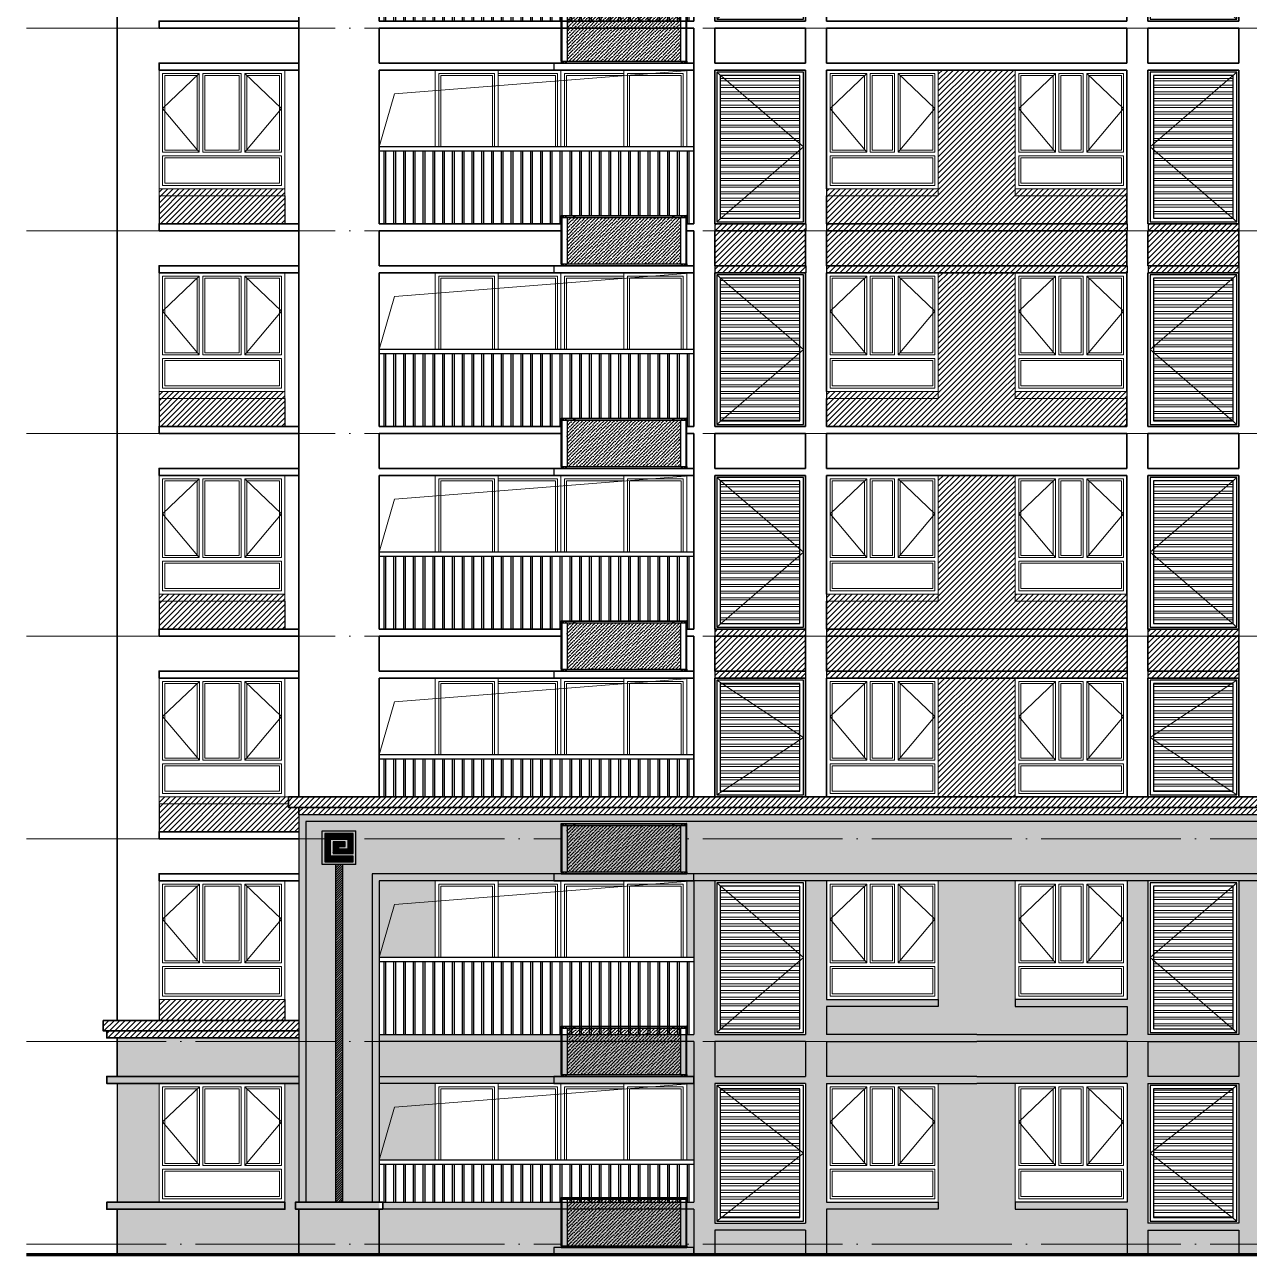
# Model space of a CAD drawing. Extents: x 27938 to 983267, y -209821 to 1628073.
# Drawn here: x 680992 to 698518, y 120374 to 137999 of the extents above; entities that cross this region are included whole.
import ezdxf
from ezdxf.xclip import XClip

# ---------------------------------------------------------------- set-up
doc = ezdxf.new("R2010")
doc.units = 0
doc.header["$LTSCALE"] = 1000
doc.header["$MEASUREMENT"] = 0
doc.header["$XCLIPFRAME"] = 0
doc.linetypes.add('DOTE', pattern=[2.42, 2, -0.2, 0.02, -0.2])
for name, color, linetype in [('3-剖面填充（细）', 250, 'Continuous'), ('5-平立面看线1', 45, 'Continuous'), ('Stair-栏杆', 142, 'Continuous'), ('修改标示', 212, 'Continuous'), ('看线', 251, 'Continuous'), ('立面', 73, 'Continuous')]:
    doc.layers.add(name, color=color, linetype=linetype)
for name, color, linetype, lineweight in [('DOTE', 19, 'DOTE', 9), ('WALL', 9, 'Continuous', 40), ('WINDOW', 144, 'Continuous', 15), ('立面-中轮廓线', 213, 'Continuous', 35), ('立面-普通轮廓', 7, 'Continuous', 18), ('立面-洞口示意', 152, 'Continuous', 13), ('立面-窗', 129, 'Continuous', 30), ('立面-窗开启线', 250, 'Continuous', 13)]:
    doc.layers.add(name, color=color, linetype=linetype, lineweight=lineweight)
pattern_1 = [(180, (-1300, -2250.04), (-7e-15, -95.25), []), (180, (-1331.75, -2218.29), (-7e-15, -95.25), [])]
pattern_2 = [(180, (-7e-10, -2250.04), (-7e-15, -95.25), []), (180, (-31.75, -2218.29), (-7e-15, -95.25), [])]
pattern_3 = [(45, (252527.5, -4e-12), (-39.2886205, 39.2886205), [])]

# ---------------------------------------------------------------- blocks, each defined once
blk = doc.blocks.new('A$C0FC9229A')
at = {"color": 164}
blk.add_wipeout([(1080, 1056), (1079, 1057), (-923, 1057), (-923, 1056), (-923, 1027), (-922, 1027), (-922, 287), (-923, 287), (-923, 257), (-923, 257), (1079, 257), (1080, 257), (1080, 287), (1078, 287), (1078, 1027), (1080, 1027)], dxfattribs=at).translate(0, 0, 0).dxf.layer = 'WALL'
h = blk.add_hatch()
h.set_pattern_fill('ANSI36', color=164, scale=25, style=0)
h.set_pattern_definition([(45, (0, 0), (21.0475, 77.1741), [99.2188, -19.8438, 0, -19.8438])])
h.paths.add_polyline_path([(983, 287), (983, 1027), (-826, 1027), (-826, 287)])
for p, q in [((-923, 1057), (1079, 1057)), ((-923, 1057), (1079, 1057)), ((-923, 1027), (-923, 1057)), ((-923, 1027), (-923, 1056)), ((-923, 1056), (-923, 1056)), ((-923, 1052), (1080, 1052)), ((-923, 1052), (1079, 1052)), ((-923, 1027), (1080, 1027)), ((-922, 1027), (-922, 287)), ((-922, 287), (-922, 1027)), ((-921, 287), (-921, 1027)), ((-912, 1057), (-912, 1027)), ((-912, 1027), (-912, 287)), ((-912, 1027), (-912, 287)), ((-897, 1040), (-899, 1038)), ((-899, 1038), (-899, 1036)), ((-899, 1036), (-897, 1034)), ((-897, 1030), (-897, 1044)), ((-894, 1038), (-897, 1040)), ((-897, 1034), (-894, 1036)), ((-894, 1036), (-894, 1038)), ((-847, 1040), (-849, 1038)), ((-849, 1038), (-849, 1036)), ((-849, 1036), (-847, 1034)), ((-847, 1030), (-847, 1044)), ((-844, 1038), (-847, 1040)), ((-847, 1034), (-844, 1036)), ((-844, 1036), (-844, 1038)), ((-826, 1027), (-826, 287)), ((-826, 1027), (-826, 287)), ((-720, 1045), (-703, 1045)), ((-720, 1035), (-703, 1035)), ((-711, 1054), (-711, 1025)), ((859, 1045), (876, 1045)), ((859, 1035), (876, 1035)), ((868, 1054), (868, 1025)), ((983, 1027), (983, 287)), ((1003, 1040), (1001, 1038)), ((1001, 1038), (1001, 1036)), ((1001, 1036), (1003, 1034)), ((1003, 1030), (1003, 1044)), ((1006, 1038), (1003, 1040)), ((1003, 1034), (1006, 1036)), ((1006, 1036), (1006, 1038)), ((1053, 1040), (1051, 1038)), ((1051, 1038), (1051, 1036)), ((1051, 1036), (1053, 1034)), ((1053, 1030), (1053, 1044)), ((1056, 1038), (1053, 1040)), ((1053, 1034), (1056, 1036)), ((1056, 1036), (1056, 1038)), ((1068, 1057), (1068, 1027)), ((1068, 1027), (1068, 287)), ((1068, 1027), (1068, 287)), ((1077, 287), (1077, 1027)), ((1078, 287), (1078, 1027)), ((1078, 1027), (1078, 287)), ((1079, 1027), (1079, 1057)), ((1080, 1056), (1079, 1056)), ((1080, 1027), (1080, 1056)), ((-923, 287), (1080, 287)), ((-923, 287), (-923, 257)), ((-923, 287), (-923, 257)), ((-923, 262), (1080, 262)), ((-923, 262), (1079, 262)), ((-923, 257), (-923, 257)), ((-923, 257), (1079, 257)), ((-923, 257), (1079, 257)), ((-922, 287), (-826, 287)), ((-912, 257), (-912, 287)), ((-899, 278), (-897, 280)), ((-899, 276), (-899, 278)), ((-897, 274), (-899, 276)), ((-897, 284), (-897, 270)), ((-897, 280), (-894, 278)), ((-894, 276), (-897, 274)), ((-894, 278), (-894, 276)), ((-849, 278), (-847, 280)), ((-849, 276), (-849, 278)), ((-847, 274), (-849, 276)), ((-847, 284), (-847, 270)), ((-847, 280), (-844, 278)), ((-844, 276), (-847, 274)), ((-844, 278), (-844, 276)), ((1001, 278), (1003, 280)), ((1001, 276), (1001, 278)), ((1003, 274), (1001, 276)), ((1003, 284), (1003, 270)), ((1003, 280), (1006, 278)), ((1006, 276), (1003, 274)), ((1006, 278), (1006, 276)), ((1051, 278), (1053, 280)), ((1051, 276), (1051, 278)), ((1053, 274), (1051, 276)), ((1053, 284), (1053, 270)), ((1053, 280), (1056, 278)), ((1056, 276), (1053, 274)), ((1056, 278), (1056, 276)), ((1068, 257), (1068, 287)), ((1079, 287), (1079, 257)), ((1080, 257), (1079, 257)), ((1080, 287), (1080, 257))]:
    blk.add_line(p, q, dxfattribs=at)
for points in [[(-923, 1052), (-923, 1052), (-923, 1052), (-923, 1052), (-923, 1052)], [(1080, 1052), (1080, 1052), (1079, 1052), (1079, 1052), (1079, 1052)], [(-923, 262), (-923, 262), (-923, 262), (-923, 262), (-923, 262)], [(1080, 262), (1080, 262), (1079, 262), (1079, 262), (1079, 262)]]:
    blk.add_lwpolyline(points, dxfattribs=at)
for centre, radius in [((-897, 1037), 10), ((-897, 1037), 9.5), ((-847, 1037), 10), ((-847, 1037), 9.5), ((1003, 1037), 10), ((1003, 1037), 9.5), ((1053, 1037), 10), ((1053, 1037), 9.5), ((-897, 277), 10), ((-897, 277), 9.5), ((-847, 277), 10), ((-847, 277), 9.5), ((1003, 277), 10), ((1003, 277), 9.5), ((1053, 277), 10), ((1053, 277), 9.5)]:
    blk.add_circle(centre, radius, dxfattribs=at)
for centre, radius, start, end in [((-923, 1056), 0.5, 90, 180), ((-720, 1040), 4.9, 87.1406, 272.8594), ((-703, 1040), 4.9, 267.1406, 92.8594), ((859, 1040), 4.9, 87.1406, 272.8594), ((876, 1040), 4.9, 267.1406, 92.8594), ((1079, 1056), 0.5, 0, 90), ((-923, 257), 0.5, 180, 270), ((1079, 257), 0.5, 270, 0)]:
    blk.add_arc(centre, radius, start, end, dxfattribs=at)
blk = doc.blocks.new('A$C190D6931')
at = {"layer": 'WINDOW'}
for points in [[(-1550, 1650), (-1025, 1650), (-1025, 525), (-1550, 525)], [(-625, 1650), (-975, 1650), (-975, 525), (-625, 525)], [(-50, 1650), (-575, 1650), (-575, 525), (-50, 525)], [(-1550, 475), (-50, 475), (-50, 50), (-1550, 50)]]:
    blk.add_lwpolyline(points, close=True, dxfattribs=at)
at = {"layer": 'WINDOW', "color": 250}
for points in [[(-1520, 1620), (-1055, 1620), (-1055, 555), (-1520, 555)], [(-655, 1620), (-945, 1620), (-945, 555), (-655, 555)], [(-80, 1620), (-545, 1620), (-545, 555), (-80, 555)], [(-1520, 445), (-80, 445), (-80, 80), (-1520, 80)]]:
    blk.add_lwpolyline(points, close=True, dxfattribs=at)
at = {"layer": '立面-普通轮廓'}
blk.add_lwpolyline([(-1600, 1700), (0, 1700), (0, 0), (-1600, 0)], close=True, dxfattribs=at)
at = {"layer": '立面-窗开启线', "color": 251, "ltscale": 0.5, "true_color": 0x636466}
for points in [[(-1025, 1650), (-1550, 1150), (-1025, 525)], [(-575, 1650), (-50, 1150), (-575, 525)]]:
    blk.add_lwpolyline(points, dxfattribs=at)
blk = doc.blocks.new('A$C04AD5CC0')
at = {"layer": '立面-窗开启线', "ltscale": 0.5, "true_color": 0x88471b}
h = blk.add_hatch(dxfattribs=at)
h.set_pattern_fill('ANSI32', color=36, scale=20, angle=135)
h.set_pattern_definition(pattern_1)
edge = h.paths.add_edge_path()
edge.add_line((-80, -41), (-80, -2120))
edge.add_line((-80, -2120), (-1220, -2120))
edge.add_line((-1220, -2114), (-1220, -80))
edge.add_line((-1220, -80), (-80, -80))
at = {"layer": '立面-普通轮廓'}
blk.add_lwpolyline([(-1300, -2200), (0, -2200), (0, 0), (-1300, 0)], close=True, dxfattribs=at)
at = {"layer": '立面-窗'}
for points in [[(-1270, -2170), (-30, -2170), (-30, -30), (-1270, -30)], [(-1220, -2120), (-80, -2120), (-80, -80), (-1220, -80)]]:
    blk.add_lwpolyline(points, close=True, dxfattribs=at)
at = {"layer": '立面-窗开启线', "ltscale": 0.5}
blk.add_lwpolyline([(-30, -30), (-1270, -1100), (-30, -2170)], dxfattribs=at)
blk = doc.blocks.new('A$C6BC36758')
at = {"layer": 'WINDOW'}
for points in [[(-1750, 1650), (-1225, 1650), (-1225, 525), (-1750, 525)], [(-1175, 1650), (-625, 1650), (-625, 525), (-1175, 525)], [(-50, 1650), (-575, 1650), (-575, 525), (-50, 525)], [(-1750, 475), (-50, 475), (-50, 50), (-1750, 50)]]:
    blk.add_lwpolyline(points, close=True, dxfattribs=at)
at = {"layer": 'WINDOW', "color": 250}
for points in [[(-1720, 1620), (-1255, 1620), (-1255, 555), (-1720, 555)], [(-1145, 1620), (-655, 1620), (-655, 555), (-1145, 555)], [(-80, 1620), (-545, 1620), (-545, 555), (-80, 555)], [(-1720, 445), (-80, 445), (-80, 80), (-1720, 80)]]:
    blk.add_lwpolyline(points, close=True, dxfattribs=at)
at = {"layer": '立面-普通轮廓'}
blk.add_lwpolyline([(-1800, 1700), (0, 1700), (0, 0), (-1800, 0)], close=True, dxfattribs=at)
at = {"layer": '立面-窗开启线', "color": 251, "ltscale": 0.5, "true_color": 0x636466}
for points in [[(-1225, 1650), (-1750, 1150), (-1225, 525)], [(-575, 1650), (-50, 1150), (-575, 525)]]:
    blk.add_lwpolyline(points, dxfattribs=at)
blk = doc.blocks.new('A$C12A941BB')
at = {"layer": '立面-窗开启线', "ltscale": 0.5, "true_color": 0x88471b}
h = blk.add_hatch(dxfattribs=at)
h.set_pattern_fill('ANSI32', color=36, scale=20, angle=135)
h.set_pattern_definition(pattern_2)
edge = h.paths.add_edge_path()
edge.add_line((1220, -41), (1220, -2120))
edge.add_line((1220, -2120), (80, -2120))
edge.add_line((80, -2114), (80, -80))
edge.add_line((80, -80), (1220, -80))
at = {"layer": '立面-普通轮廓'}
blk.add_lwpolyline([(0, -2200), (1300, -2200), (1300, 0), (0, 0)], close=True, dxfattribs=at)
at = {"layer": '立面-窗'}
for points in [[(30, -2170), (1270, -2170), (1270, -30), (30, -30)], [(80, -2120), (1220, -2120), (1220, -80), (80, -80)]]:
    blk.add_lwpolyline(points, close=True, dxfattribs=at)
at = {"layer": '立面-窗开启线', "ltscale": 0.5}
blk.add_lwpolyline([(30, -30), (1270, -1100), (30, -2170)], dxfattribs=at)
blk = doc.blocks.new('A$C34A0312D')
at = {"layer": 'WINDOW'}
for p, q in [((900, 2300), (900, 0)), ((1800, 2300), (1800, 0)), ((2700, 2300), (2700, 0))]:
    blk.add_line(p, q, dxfattribs=at)
for points in [[(50, 2250), (850, 2250), (850, 50), (50, 50)], [(1750, 2250), (900, 2250), (900, 50), (1750, 50)], [(1850, 2250), (2700, 2250), (2700, 50), (1850, 50)], [(3550, 2250), (2750, 2250), (2750, 50), (3550, 50)]]:
    blk.add_lwpolyline(points, close=True, dxfattribs=at)
at = {"layer": 'WINDOW', "color": 250}
for points in [[(80, 2220), (820, 2220), (820, 80), (80, 80)], [(3520, 2220), (2780, 2220), (2780, 80), (3520, 80)]]:
    blk.add_lwpolyline(points, close=True, dxfattribs=at)
for points in [[(900, 80), (1720, 80), (1720, 2220), (900, 2220)], [(2700, 80), (1880, 80), (1880, 2220), (2700, 2220)]]:
    blk.add_lwpolyline(points, dxfattribs=at)
at = {"layer": '立面-普通轮廓'}
blk.add_lwpolyline([(0, 2300), (3600, 2300), (3600, 0), (0, 0)], close=True, dxfattribs=at)
blk = doc.blocks.new('A$C2FD5371A')
at = {"layer": 'Stair-栏杆'}
for p, q in [((4500, 1100), (0, 1100)), ((4500, 1040), (0, 1040))]:
    blk.add_line(p, q, dxfattribs=at)
for points in [[(65, 1040), (65, 0)], [(95, 0), (95, 1040)], [(205, 1040), (205, 0)], [(235, 0), (235, 1040)], [(345, 1040), (345, 0)], [(375, 0), (375, 1040)], [(485, 1040), (485, 0)], [(515, 0), (515, 1040)], [(625, 1040), (625, 0)], [(655, 0), (655, 1040)], [(765, 1040), (765, 0)], [(795, 0), (795, 1040)], [(905, 1040), (905, 0)], [(935, 0), (935, 1040)], [(1045, 1040), (1045, 0)], [(1075, 0), (1075, 1040)], [(1185, 1040), (1185, 0)], [(1215, 0), (1215, 1040)], [(1325, 1040), (1325, 0)], [(1355, 0), (1355, 1040)], [(1465, 1040), (1465, 0)], [(1495, 0), (1495, 1040)], [(1605, 1040), (1605, 0)], [(1635, 0), (1635, 1040)], [(1745, 1040), (1745, 0)], [(1775, 0), (1775, 1040)], [(1885, 1040), (1885, 0)], [(1915, 0), (1915, 1040)], [(2025, 1040), (2025, 0)], [(2055, 0), (2055, 1040)], [(2165, 1040), (2165, 0)], [(2195, 0), (2195, 1040)], [(2305, 1040), (2305, 0)], [(2335, 0), (2335, 1040)], [(2445, 1040), (2445, 0)], [(2475, 0), (2475, 1040)], [(2585, 1040), (2585, 0)], [(2615, 0), (2615, 1040)], [(2725, 1040), (2725, 0)], [(2755, 0), (2755, 1040)], [(2865, 1040), (2865, 0)], [(2895, 0), (2895, 1040)], [(3005, 1040), (3005, 0)], [(3035, 0), (3035, 1040)], [(3145, 1040), (3145, 0)], [(3175, 0), (3175, 1040)], [(3285, 1040), (3285, 0)], [(3315, 0), (3315, 1040)], [(3425, 1040), (3425, 0)], [(3455, 0), (3455, 1040)], [(3565, 1040), (3565, 0)], [(3595, 0), (3595, 1040)], [(3705, 1040), (3705, 0)], [(3735, 0), (3735, 1040)], [(3845, 1040), (3845, 0)], [(3875, 0), (3875, 1040)], [(3985, 1040), (3985, 0)], [(4015, 0), (4015, 1040)], [(4125, 1040), (4125, 0)], [(4155, 0), (4155, 1040)], [(4265, 1040), (4265, 0)], [(4295, 0), (4295, 1040)], [(4405, 1040), (4405, 0)], [(4435, 0), (4435, 1040)]]:
    blk.add_lwpolyline(points, dxfattribs=at)
blk = doc.blocks.new('GDGDGRGDGDGD')
at = {"layer": '立面-中轮廓线'}
for p, q in [((673244, 68519), (673244, 65619)), ((675844, 68519), (675844, 65619)), ((676994, 68519), (676994, 68019)), ((681494, 68519), (681494, 65719)), ((681794, 68519), (681794, 68019)), ((683094, 68519), (683094, 68019)), ((683394, 68519), (683394, 68019)), ((687694, 68519), (687694, 68019)), ((687994, 68519), (687994, 68019)), ((689294, 68519), (689294, 68019)), ((676994, 67919), (676994, 65719)), ((681794, 67919), (681794, 65719)), ((683094, 67919), (683094, 65719)), ((683394, 67919), (683394, 66219)), ((687694, 67919), (687694, 66219)), ((687994, 67919), (687994, 65719)), ((689294, 67919), (689294, 65719)), ((683394, 66119), (683394, 65719)), ((687694, 66119), (687694, 65719))]:
    blk.add_line(p, q, dxfattribs=at)
for points in [[(675844, 67919), (673844, 67919), (673844, 68019), (675844, 68019)], [(676994, 68019), (681494, 68019)], [(681494, 67919), (676994, 67919)], [(681794, 68019), (683094, 68019)], [(683094, 67919), (681794, 67919)], [(685544, 68019), (683394, 68019)], [(683394, 67919), (685544, 67919)], [(685544, 68019), (687694, 68019)], [(687694, 67919), (685544, 67919)], [(689294, 68019), (687994, 68019)], [(687994, 67919), (689294, 67919)], [(675844, 65619), (673844, 65619), (673844, 65719), (675844, 65719)], [(676994, 65719), (681494, 65719)], [(681494, 65619), (676994, 65619)], [(681794, 65719), (683094, 65719)], [(683094, 65619), (681794, 65619)], [(685544, 65719), (683394, 65719)], [(683394, 65619), (685544, 65619)], [(685544, 65719), (687694, 65719)], [(687694, 65619), (685544, 65619)], [(689294, 65719), (687994, 65719)], [(687994, 65619), (689294, 65619)]]:
    blk.add_lwpolyline(points, dxfattribs=at)
at = {"layer": '立面-普通轮廓'}
for points in [[(673844, 66219), (675644, 66219), (675644, 66119), (673844, 66119)], [(673844, 66219), (673844, 66119)], [(683394, 66219), (684994, 66219), (684994, 66119), (683394, 66119)], [(687694, 66219), (686094, 66219), (686094, 66119), (687694, 66119)]]:
    blk.add_lwpolyline(points, dxfattribs=at)
at = {"layer": '立面-洞口示意'}
blk.add_lwpolyline([(676994, 66819), (677214, 67578), (681494, 67919)], dxfattribs=at)
for name, p in [('A$C6BC36758', (675644, 66219)), ('A$C12A941BB', (681794, 67919)), ('A$C190D6931', (684994, 66219)), ('A$C190D6931', (687694, 66219)), ('A$C04AD5CC0', (689294, 67919)), ('A$C2FD5371A', (676994, 65719))]:
    blk.add_blockref(name, p)
ref = blk.add_blockref('A$C34A0312D', (677794, 65619))
XClip(ref).set_block_clipping_path([(0, 1199.9999183439), (3600.0002853817, 2300.0000000003)])
blk = doc.blocks.new('HGFHFGNVBNHVN')
at = {"layer": '3-剖面填充（细）'}
h = blk.add_hatch(dxfattribs=at)
h.set_pattern_fill('ANSI31', color=256, scale=35)
h.set_pattern_definition(pattern_3)
h.paths.add_polyline_path([(684994, 46276), (684994, 44576), (686094, 44576), (686094, 46276)])
h = blk.add_hatch(dxfattribs=at)
h.set_pattern_fill('ANSI31', color=256, scale=35)
h.set_pattern_definition([(45, (252727.5, 4e-12), (-39.2886205, 39.2886205), [])])
h.paths.add_polyline_path([(673844, 44076), (675644, 44076), (675644, 44576), (673844, 44576)])
h = blk.add_hatch(dxfattribs=at)
h.set_pattern_fill('ANSI31', color=256, scale=35)
h.set_pattern_definition(pattern_3)
h.paths.add_polyline_path([(687694, 44076), (687694, 44576), (683394, 44576), (683394, 44076)])
for p, q in [((673844, 44476), (673844, 44076)), ((675644, 44476), (675644, 44076)), ((683394, 44576), (683394, 44476)), ((683394, 44476), (683394, 44076)), ((687694, 44576), (687694, 44476))]:
    blk.add_line(p, q, dxfattribs=at)
blk = doc.blocks.new('A$C6E765447')
at = {"layer": '3-剖面填充（细）'}
h = blk.add_hatch(dxfattribs=at)
h.set_pattern_fill('ANSI31', color=251, scale=5)
h.set_pattern_definition([(45, (0, 0), (-5.61266, 5.61266), [])])
h.paths.add_polyline_path([(752, 98), (752, 502), (348, 502), (348, 217), (635, 217), (635, 384), (465, 384), (465, 315), (555, 315), (555, 276), (427, 276), (427, 422), (673, 422), (673, 178), (348, 178), (348, 98)])
at = {"layer": '立面'}
for p, q in [((790, 540), (310, 540)), ((310, 60), (310, 540)), ((790, 60), (790, 540)), ((348, 217), (348, 502)), ((348, 502), (752, 502)), ((427, 422), (427, 276)), ((673, 422), (427, 422)), ((465, 315), (465, 384)), ((465, 384), (635, 384)), ((635, 384), (635, 217)), ((673, 178), (673, 422)), ((752, 502), (752, 98)), ((635, 217), (348, 217)), ((348, 98), (348, 178)), ((348, 178), (673, 178)), ((427, 276), (555, 276)), ((555, 315), (465, 315)), ((555, 276), (555, 315)), ((310, 60), (790, 60)), ((752, 98), (348, 98))]:
    blk.add_line(p, q, dxfattribs=at)
blk = doc.blocks.new('GGDGRDGDGR')
at = {"layer": '3-剖面填充（细）'}
h = blk.add_hatch(dxfattribs=at)
h.set_pattern_fill('ANSI31', color=256, scale=35)
h.set_pattern_definition([(45, (254577.51, -26477.5), (-39.2886205, 39.2886205), [])])
h.paths.add_polyline_path([(697744, 17948), (697744, 18098), (675694, 18098), (675694, 17948)])
h = blk.add_hatch(dxfattribs=at)
h.set_pattern_fill('ANSI31', color=256, scale=35)
h.set_pattern_definition([(45, (254727.51, -26627.5), (-39.2886205, 39.2886205), [])])
h.paths.add_polyline_path([(697744, 17848), (697744, 17948), (675844, 17948), (675844, 17848)])
h = blk.add_hatch(dxfattribs=at)
h.set_pattern_fill('ANSI31', color=256, scale=15)
h.set_pattern_definition([(45, (508397.813, -110349.409), (-16.8379802, 16.8379802), [])])
h.paths.add_polyline_path([(676369, 12299), (676469, 12299), (676469, 17133), (676369, 17133)])
blk.add_line((675844, 17848), (697744, 17848), dxfattribs=at)
at = {"layer": '3-剖面填充（细）', "color": 252, "true_color": 0x939598}
blk.add_lwpolyline([(694194, 12299), (694194, 16999), (676894, 16999), (676894, 12299)], dxfattribs=at)
at = {"layer": '看线', "color": 30}
for points in [[(675844, 17848), (675844, 12299)], [(695144, 12299), (695144, 17748), (675944, 17748), (675944, 12299)], [(694094, 12299), (694094, 16899), (676994, 16899), (676994, 12299)]]:
    blk.add_lwpolyline(points, dxfattribs=at)
at = {"layer": '立面'}
for p, q in [((676369, 17133), (676369, 12299)), ((676469, 17133), (676469, 12299))]:
    blk.add_line(p, q, dxfattribs=at)
at = {"layer": '立面-中轮廓线', "color": 2}
blk.add_line((675694, 17948), (695394, 17948), dxfattribs=at)
for points in [[(695244, 17848), (695244, 17948), (695394, 17948), (695394, 18098), (675694, 18098), (675694, 17948), (675844, 17948), (675844, 17848)], [(675844, 12199), (675844, 11548)], [(676994, 12199), (676994, 11548)]]:
    blk.add_lwpolyline(points, dxfattribs=at)
blk.add_lwpolyline([(677044, 12299), (675794, 12299), (675794, 12199), (677044, 12199)], close=True, dxfattribs=at)
at = {"xscale": -1}
blk.add_blockref('A$C6E765447', (676969, 17073), dxfattribs=at)
blk = doc.blocks.new('A$C74FB5F66')
at = {"layer": '立面-窗开启线', "ltscale": 0.5, "true_color": 0x88471b}
h = blk.add_hatch(dxfattribs=at)
h.set_pattern_fill('ANSI32', color=36, scale=20, angle=135)
h.set_pattern_definition(pattern_1)
edge = h.paths.add_edge_path()
edge.add_line((-80, -41), (-80, -1620))
edge.add_line((-80, -1620), (-1220, -1620))
edge.add_line((-1220, -1614), (-1220, -80))
edge.add_line((-1220, -80), (-80, -80))
at = {"layer": '立面-普通轮廓'}
blk.add_lwpolyline([(-1300, -1700), (0, -1700), (0, 0), (-1300, 0)], close=True, dxfattribs=at)
at = {"layer": '立面-窗'}
for points in [[(-1270, -1670), (-30, -1670), (-30, -30), (-1270, -30)], [(-1220, -1620), (-80, -1620), (-80, -80), (-1220, -80)]]:
    blk.add_lwpolyline(points, close=True, dxfattribs=at)
at = {"layer": '立面-窗开启线', "ltscale": 0.5}
blk.add_lwpolyline([(-1270, -30), (-30, -850), (-1270, -1670)], dxfattribs=at)
blk = doc.blocks.new('A$C2FD21DA3')
at = {"layer": '立面-窗开启线', "ltscale": 0.5, "true_color": 0x88471b}
h = blk.add_hatch(dxfattribs=at)
h.set_pattern_fill('ANSI32', color=36, scale=20, angle=135)
h.set_pattern_definition(pattern_2)
edge = h.paths.add_edge_path()
edge.add_line((1220, -41), (1220, -1620))
edge.add_line((1220, -1620), (80, -1620))
edge.add_line((80, -1614), (80, -80))
edge.add_line((80, -80), (1220, -80))
at = {"layer": '立面-普通轮廓'}
blk.add_lwpolyline([(0, -1700), (1300, -1700), (1300, 0), (0, 0)], close=True, dxfattribs=at)
at = {"layer": '立面-窗'}
for points in [[(30, -1670), (1270, -1670), (1270, -30), (30, -30)], [(80, -1620), (1220, -1620), (1220, -80), (80, -80)]]:
    blk.add_lwpolyline(points, close=True, dxfattribs=at)
at = {"layer": '立面-窗开启线', "ltscale": 0.5}
blk.add_lwpolyline([(1270, -30), (30, -850), (1270, -1670)], dxfattribs=at)
blk = doc.blocks.new('A$C36833A54')
at = {"layer": '立面-窗开启线', "ltscale": 0.5, "true_color": 0x88471b}
h = blk.add_hatch(dxfattribs=at)
h.set_pattern_fill('ANSI32', color=36, scale=20, angle=135)
h.set_pattern_definition(pattern_1)
edge = h.paths.add_edge_path()
edge.add_line((-80, -41), (-80, -1920))
edge.add_line((-80, -1920), (-1213, -1920))
edge.add_line((-1220, -1920), (-1220, -80))
edge.add_line((-1220, -80), (-80, -80))
at = {"layer": '立面-普通轮廓'}
blk.add_lwpolyline([(-1300, -2000), (0, -2000), (0, 0), (-1300, 0)], close=True, dxfattribs=at)
at = {"layer": '立面-窗'}
for points in [[(-1270, -1970), (-30, -1970), (-30, -30), (-1270, -30)], [(-1220, -1920), (-80, -1920), (-80, -80), (-1220, -80)]]:
    blk.add_lwpolyline(points, close=True, dxfattribs=at)
at = {"layer": '立面-窗开启线', "ltscale": 0.5}
blk.add_lwpolyline([(-1270, -30), (-30, -1000), (-1270, -1970)], dxfattribs=at)
blk = doc.blocks.new('A$C2EEC76F5')
at = {"layer": '立面-窗开启线', "ltscale": 0.5, "true_color": 0x88471b}
h = blk.add_hatch(dxfattribs=at)
h.set_pattern_fill('ANSI32', color=36, scale=20, angle=135)
h.set_pattern_definition(pattern_1)
edge = h.paths.add_edge_path()
edge.add_line((-80, -41), (-80, -1920))
edge.add_line((-80, -1920), (-1213, -1920))
edge.add_line((-1220, -1920), (-1220, -80))
edge.add_line((-1220, -80), (-80, -80))
at = {"layer": '立面-普通轮廓'}
blk.add_lwpolyline([(-1300, -2000), (0, -2000), (0, 0), (-1300, 0)], close=True, dxfattribs=at)
at = {"layer": '立面-窗'}
for points in [[(-1270, -1970), (-30, -1970), (-30, -30), (-1270, -30)], [(-1220, -1920), (-80, -1920), (-80, -80), (-1220, -80)]]:
    blk.add_lwpolyline(points, close=True, dxfattribs=at)
at = {"layer": '立面-窗开启线', "ltscale": 0.5}
blk.add_lwpolyline([(-30, -30), (-1270, -1000), (-30, -1970)], dxfattribs=at)
blk = doc.blocks.new('A$C412A7D28')
at = {"layer": '3-剖面填充（细）'}
h = blk.add_hatch(dxfattribs=at)
h.set_pattern_fill('ANSI31', color=256, scale=35)
h.set_pattern_definition([(45, (-443066.58, -35376.04), (-39.2886205, 39.2886205), [])])
h.paths.add_polyline_path([(1300, -700), (1300, 0), (0, 0), (0, -700)])
h = blk.add_hatch(dxfattribs=at)
h.set_pattern_fill('ANSI31', color=256, scale=35)
h.set_pattern_definition([(45, (-441466.58, -35376.04), (-39.2886205, 39.2886205), [])])
h.paths.add_polyline_path([(5900, -700), (5900, 0), (1600, 0), (1600, -700)])
h = blk.add_hatch(dxfattribs=at)
h.set_pattern_fill('ANSI31', color=256, scale=35)
h.set_pattern_definition([(45, (-436866.58, -35376.04), (-39.2886205, 39.2886205), [])])
h.paths.add_polyline_path([(7500, -700), (7500, 0), (6200, 0), (6200, -700)])
at = {"color": 7}
for p, q in [((0, 0), (1300, 0)), ((0, -100), (1300, -100)), ((1600, 0), (5900, 0)), ((1600, -100), (5900, -100)), ((6200, 0), (7500, 0)), ((6200, -100), (7500, -100)), ((0, -600), (1300, -600)), ((0, -700), (1300, -700)), ((1600, -600), (5900, -600)), ((1600, -700), (5900, -700)), ((6200, -600), (7500, -600)), ((6200, -700), (7500, -700))]:
    blk.add_line(p, q, dxfattribs=at)
at = {"layer": '3-剖面填充（细）'}
for p, q in [((0, 0), (0, -100)), ((1300, 0), (1300, -100)), ((1600, 0), (1600, -100)), ((5900, 0), (5900, -100)), ((6200, 0), (6200, -100)), ((7500, 0), (7500, -100)), ((0, -600), (0, -700)), ((1300, -600), (1300, -700)), ((1600, -600), (1600, -700)), ((5900, -600), (5900, -700)), ((6200, -600), (6200, -700)), ((7500, -600), (7500, -700))]:
    blk.add_line(p, q, dxfattribs=at)

msp = doc.modelspace()

# ---------------------------------------------------------------- hatches: boundary and pattern name
at = {"layer": '3-剖面填充（细）'}
h = msp.add_hatch(dxfattribs=at)
h.set_pattern_fill('ANSI31', color=256, scale=35)
h.set_pattern_definition([(45, (261600.007, 82372.64), (-39.2886205, 39.2886205), [])])
h.paths.add_polyline_path([(694066.6, 128648.6), (694066.6, 126948.6), (695166.6, 126948.6), (695166.6, 128648.6)])
h = msp.add_hatch(dxfattribs=at)
h.set_pattern_fill('ANSI31', color=256, scale=35)
h.set_pattern_definition([(45, (261800.01, 82372.64), (-39.2886205, 39.2886205), [])])
h.paths.add_polyline_path([(684916.6, 126798.6), (684766.6, 126798.6), (684766.6, 126948.6), (682916.6, 126948.6), (682916.6, 126448.6), (684916.6, 126448.6)])
h = msp.add_hatch(dxfattribs=at)
h.set_pattern_fill('ANSI31', color=256, scale=35)
h.set_pattern_definition([(45, (261800.01, 79472.64), (-39.2886205, 39.2886205), [])])
h.paths.add_polyline_path([(682916.6, 123748.6), (684716.6, 123748.6), (684716.6, 124048.6), (682916.6, 124048.6)])
h = msp.add_hatch(dxfattribs=at)
h.set_pattern_fill('ANSI31', color=256, scale=35)
h.set_pattern_definition([(45, (261000.003, 79172.64), (-39.2886205, 39.2886205), [])])
edge = h.paths.add_edge_path()
edge.add_line((684916.6, 123498.6), (684916.6, 123748.6))
edge.add_line((684916.6, 123748.6), (682116.6, 123748.6))
edge.add_line((682116.6, 123748.6), (682116.6, 123598.6))
edge.add_line((682116.6, 123598.6), (682166.6, 123598.6))
edge.add_line((682166.6, 123598.6), (682166.6, 123498.6))
edge.add_line((682166.6, 123498.6), (684915, 123498.6))

# ---------------------------------------------------------------- linework, layer by layer
for p, q in [((682916.6, 126848.6), (682916.6, 126448.6)), ((682916.6, 124048.6), (682916.6, 123748.6)), ((684716.6, 124048.6), (684716.6, 123748.6)), ((692466.6, 123948.6), (692466.6, 123548.6))]:
    msp.add_line(p, q, dxfattribs=at)
at = {"layer": '5-平立面看线1', "color": 1, "ltscale": 0.8, "const_width": 50}
msp.add_lwpolyline([(732616.6, 120398.6), (681016.6, 120398.6)], dxfattribs=at)
at = {"layer": 'DOTE', "linetype": 'DOTE'}
for p, q in [((681016.6, 137948.6), (732616.6, 137948.6)), ((681016.6, 135048.6), (732616.6, 135048.6)), ((681016.6, 132148.6), (732616.6, 132148.6)), ((681016.6, 129248.6), (732616.6, 129248.6)), ((681016.6, 126348.6), (732616.6, 126348.6)), ((681016.6, 123448.6), (732616.6, 123448.6)), ((681016.6, 120548.6), (732616.6, 120548.6))]:
    msp.add_line(p, q, dxfattribs=at)
at = {"layer": 'Stair-栏杆'}
for p, q in [((690566.6, 127548.6), (686066.6, 127548.6)), ((690566.6, 127488.6), (686066.6, 127488.6)), ((690566.6, 121748.6), (686066.6, 121748.6)), ((690566.6, 121688.6), (686066.6, 121688.6))]:
    msp.add_line(p, q, dxfattribs=at)
for points in [[(686131.6, 127488.6), (686131.6, 126948.6)], [(686161.6, 126948.6), (686161.6, 127488.6)], [(686271.6, 127488.6), (686271.6, 126948.6)], [(686301.6, 126948.6), (686301.6, 127488.6)], [(686411.6, 127488.6), (686411.6, 126948.6)], [(686441.6, 126948.6), (686441.6, 127488.6)], [(686551.6, 127488.6), (686551.6, 126948.6)], [(686581.6, 126948.6), (686581.6, 127488.6)], [(686691.6, 127488.6), (686691.6, 126948.6)], [(686721.6, 126948.6), (686721.6, 127488.6)], [(686831.6, 127488.6), (686831.6, 126948.6)], [(686861.6, 126948.6), (686861.6, 127488.6)], [(686971.6, 127488.6), (686971.6, 126948.6)], [(687001.6, 126948.6), (687001.6, 127488.6)], [(687111.6, 127488.6), (687111.6, 126948.6)], [(687141.6, 126948.6), (687141.6, 127488.6)], [(687251.6, 127488.6), (687251.6, 126948.6)], [(687281.6, 126948.6), (687281.6, 127488.6)], [(687391.6, 127488.6), (687391.6, 126948.6)], [(687421.6, 126948.6), (687421.6, 127488.6)], [(687531.6, 127488.6), (687531.6, 126948.6)], [(687561.6, 126948.6), (687561.6, 127488.6)], [(687671.6, 127488.6), (687671.6, 126948.6)], [(687701.6, 126948.6), (687701.6, 127488.6)], [(687811.6, 127488.6), (687811.6, 126948.6)], [(687841.6, 126948.6), (687841.6, 127488.6)], [(687951.6, 127488.6), (687951.6, 126948.6)], [(687981.6, 126948.6), (687981.6, 127488.6)], [(688091.6, 127488.6), (688091.6, 126948.6)], [(688121.6, 126948.6), (688121.6, 127488.6)], [(688231.6, 127488.6), (688231.6, 126948.6)], [(688261.6, 126948.6), (688261.6, 127488.6)], [(688371.6, 127488.6), (688371.6, 126948.6)], [(688401.6, 126948.6), (688401.6, 127488.6)], [(688511.6, 127488.6), (688511.6, 126948.6)], [(688541.6, 126948.6), (688541.6, 127488.6)], [(688651.6, 127488.6), (688651.6, 126948.6)], [(688681.6, 126948.6), (688681.6, 127488.6)], [(688791.6, 127488.6), (688791.6, 126948.6)], [(688821.6, 126948.6), (688821.6, 127488.6)], [(688931.6, 127488.6), (688931.6, 126948.6)], [(688961.6, 126948.6), (688961.6, 127488.6)], [(689071.6, 127488.6), (689071.6, 126948.6)], [(689101.6, 126948.6), (689101.6, 127488.6)], [(689211.6, 127488.6), (689211.6, 126948.6)], [(689241.6, 126948.6), (689241.6, 127488.6)], [(689351.6, 127488.6), (689351.6, 126948.6)], [(689381.6, 126948.6), (689381.6, 127488.6)], [(689491.6, 127488.6), (689491.6, 126948.6)], [(689521.6, 126948.6), (689521.6, 127488.6)], [(689631.6, 127488.6), (689631.6, 126948.6)], [(689661.6, 126948.6), (689661.6, 127488.6)], [(689771.6, 127488.6), (689771.6, 126948.6)], [(689801.6, 126948.6), (689801.6, 127488.6)], [(689911.6, 127488.6), (689911.6, 126948.6)], [(689941.6, 126948.6), (689941.6, 127488.6)], [(690051.6, 127488.6), (690051.6, 126948.6)], [(690081.6, 126948.6), (690081.6, 127488.6)], [(690191.6, 127488.6), (690191.6, 126948.6)], [(690221.6, 126948.6), (690221.6, 127488.6)], [(690331.6, 127488.6), (690331.6, 126948.6)], [(690361.6, 126948.6), (690361.6, 127488.6)], [(690471.6, 127488.6), (690471.6, 126948.6)], [(690501.6, 126948.6), (690501.6, 127488.6)], [(686131.6, 121688.6), (686131.6, 121148.6)], [(686161.6, 121148.6), (686161.6, 121688.6)], [(686271.6, 121688.6), (686271.6, 121148.6)], [(686301.6, 121148.6), (686301.6, 121688.6)], [(686411.6, 121688.6), (686411.6, 121148.6)], [(686441.6, 121148.6), (686441.6, 121688.6)], [(686551.6, 121688.6), (686551.6, 121148.6)], [(686581.6, 121148.6), (686581.6, 121688.6)], [(686691.6, 121688.6), (686691.6, 121148.6)], [(686721.6, 121148.6), (686721.6, 121688.6)], [(686831.6, 121688.6), (686831.6, 121148.6)], [(686861.6, 121148.6), (686861.6, 121688.6)], [(686971.6, 121688.6), (686971.6, 121148.6)], [(687001.6, 121148.6), (687001.6, 121688.6)], [(687111.6, 121688.6), (687111.6, 121148.6)], [(687141.6, 121148.6), (687141.6, 121688.6)], [(687251.6, 121688.6), (687251.6, 121148.6)], [(687281.6, 121148.6), (687281.6, 121688.6)], [(687391.6, 121688.6), (687391.6, 121148.6)], [(687421.6, 121148.6), (687421.6, 121688.6)], [(687531.6, 121688.6), (687531.6, 121148.6)], [(687561.6, 121148.6), (687561.6, 121688.6)], [(687671.6, 121688.6), (687671.6, 121148.6)], [(687701.6, 121148.6), (687701.6, 121688.6)], [(687811.6, 121688.6), (687811.6, 121148.6)], [(687841.6, 121148.6), (687841.6, 121688.6)], [(687951.6, 121688.6), (687951.6, 121148.6)], [(687981.6, 121148.6), (687981.6, 121688.6)], [(688091.6, 121688.6), (688091.6, 121148.6)], [(688121.6, 121148.6), (688121.6, 121688.6)], [(688231.6, 121688.6), (688231.6, 121148.6)], [(688261.6, 121148.6), (688261.6, 121688.6)], [(688371.6, 121688.6), (688371.6, 121148.6)], [(688401.6, 121148.6), (688401.6, 121688.6)], [(688511.6, 121688.6), (688511.6, 121148.6)], [(688541.6, 121148.6), (688541.6, 121688.6)]]:
    msp.add_lwpolyline(points, dxfattribs=at)
at = {"layer": '看线', "color": 30}
for p, q in [((690566.6, 125748.6), (690566.6, 123548.6)), ((690866.6, 125748.6), (690866.6, 123548.6)), ((692166.6, 125748.6), (692166.6, 123548.6)), ((692466.6, 125748.6), (692466.6, 124048.6)), ((696766.6, 125748.6), (696766.6, 124048.6)), ((697066.6, 125748.6), (697066.6, 123548.6)), ((698366.6, 125748.6), (698366.6, 123548.6)), ((692466.6, 123948.6), (692466.6, 123548.6)), ((696766.6, 123948.6), (696766.6, 123548.6)), ((690566.6, 123448.6), (690566.6, 121148.6)), ((690866.6, 123448.6), (690866.6, 122948.6)), ((692166.6, 123448.6), (692166.6, 122948.6)), ((692466.6, 123448.6), (692466.6, 122948.6)), ((696766.6, 123448.6), (696766.6, 122948.6)), ((697066.6, 123448.6), (697066.6, 122948.6)), ((698366.6, 123448.6), (698366.6, 122948.6)), ((682316.6, 122848.6), (682316.6, 121148.6)), ((690866.6, 122848.6), (690866.6, 120848.6)), ((692166.6, 122848.6), (692166.6, 120848.6)), ((692466.6, 122848.6), (692466.6, 121148.6)), ((696766.6, 122848.6), (696766.6, 121148.6)), ((697066.6, 122848.6), (697066.6, 120848.6)), ((698366.6, 122848.6), (698366.6, 120848.6)), ((690566.6, 121048.6), (690566.6, 120398.6)), ((692466.6, 121048.6), (692466.6, 120398.6)), ((696766.6, 121048.6), (696766.6, 120398.6)), ((690866.6, 120748.6), (690866.6, 120398.6)), ((692166.6, 120748.6), (692166.6, 120398.6)), ((697066.6, 120748.6), (697066.6, 120398.6)), ((698366.6, 120748.6), (698366.6, 120398.6))]:
    msp.add_line(p, q, dxfattribs=at)
for points in [[(692466.6, 124048.6), (694066.6, 124048.6), (694066.6, 123948.6), (692466.6, 123948.6)], [(696766.6, 124048.6), (695166.6, 124048.6), (695166.6, 123948.6), (696766.6, 123948.6)], [(690866.6, 123548.6), (692166.6, 123548.6)], [(692166.6, 123448.6), (690866.6, 123448.6)], [(694616.6, 123548.6), (692466.6, 123548.6)], [(692466.6, 123448.6), (694616.6, 123448.6)], [(694616.6, 123548.6), (696766.6, 123548.6)], [(696766.6, 123448.6), (694616.6, 123448.6)], [(698366.6, 123548.6), (697066.6, 123548.6)], [(697066.6, 123448.6), (698366.6, 123448.6)], [(690566.6, 122848.6), (686066.6, 122848.6)], [(690866.6, 122948.6), (692166.6, 122948.6)], [(692166.6, 122848.6), (690866.6, 122848.6)], [(694616.6, 122948.6), (692466.6, 122948.6)], [(692466.6, 122848.6), (694616.6, 122848.6)], [(694616.6, 122948.6), (696766.6, 122948.6)], [(696766.6, 122848.6), (694616.6, 122848.6)], [(698366.6, 122948.6), (697066.6, 122948.6)], [(697066.6, 122848.6), (698366.6, 122848.6)], [(692466.6, 121148.6), (694066.6, 121148.6), (694066.6, 121048.6), (692466.6, 121048.6)], [(696766.6, 121148.6), (695166.6, 121148.6), (695166.6, 121048.6), (696766.6, 121048.6)], [(690866.6, 120848.6), (692166.6, 120848.6)], [(692166.6, 120748.6), (690866.6, 120748.6)], [(698366.6, 120848.6), (697066.6, 120848.6)], [(697066.6, 120748.6), (698366.6, 120748.6)]]:
    msp.add_lwpolyline(points, dxfattribs=at)
at = {"layer": '立面-中轮廓线'}
for p, q in [((682316.6, 129248.6), (682316.6, 126348.6)), ((684916.6, 129248.6), (684916.6, 126948.6)), ((686066.6, 129248.6), (686066.6, 128748.6)), ((690566.6, 129248.6), (690566.6, 126948.6)), ((690866.6, 129248.6), (690866.6, 128748.6)), ((692166.6, 129248.6), (692166.6, 128748.6)), ((692466.6, 129248.6), (692466.6, 128748.6)), ((696766.6, 129248.6), (696766.6, 128748.6)), ((697066.6, 129248.6), (697066.6, 128748.6)), ((698366.6, 129248.6), (698366.6, 128748.6)), ((686066.6, 128648.6), (686066.6, 126948.6)), ((690866.6, 128648.6), (690866.6, 126948.6)), ((692166.6, 128648.6), (692166.6, 126948.6)), ((692466.6, 128648.6), (692466.6, 126948.6)), ((696766.6, 128648.6), (696766.6, 126948.6)), ((697066.6, 128648.6), (697066.6, 126948.6)), ((698366.6, 128648.6), (698366.6, 126948.6)), ((682316.6, 126348.6), (682316.6, 123748.6))]:
    msp.add_line(p, q, dxfattribs=at)
at = {"layer": '立面-中轮廓线', "color": 2}
for p, q in [((682116.6, 123748.6), (684916.6, 123748.6)), ((682116.6, 123598.6), (684916.6, 123598.6)), ((682316.6, 123498.6), (684916.6, 123498.6)), ((682316.6, 122948.6), (684916.6, 122948.6)), ((682316.6, 122848.6), (684916.6, 122848.6)), ((682316.6, 121048.6), (682316.6, 120398.6))]:
    msp.add_line(p, q, dxfattribs=at)
at = {"layer": '立面-中轮廓线'}
for points in [[(684916.6, 128648.6), (682916.6, 128648.6), (682916.6, 128748.6), (684916.6, 128748.6)], [(690866.6, 128748.6), (692166.6, 128748.6)], [(694616.6, 128748.6), (692466.6, 128748.6)], [(694616.6, 128748.6), (696766.6, 128748.6)], [(698366.6, 128748.6), (697066.6, 128748.6)], [(690566.6, 128648.6), (686066.6, 128648.6)], [(692166.6, 128648.6), (690866.6, 128648.6)], [(692466.6, 128648.6), (694616.6, 128648.6)], [(696766.6, 128648.6), (694616.6, 128648.6)], [(697066.6, 128648.6), (698366.6, 128648.6)], [(684916.6, 126348.6), (682916.6, 126348.6), (682916.6, 126448.6), (684916.6, 126448.6)], [(684916.6, 125748.6), (682916.6, 125748.6), (682916.6, 125848.6), (684916.6, 125848.6)]]:
    msp.add_lwpolyline(points, dxfattribs=at)
at = {"layer": '立面-中轮廓线', "color": 2}
for points in [[(682316.6, 123748.6), (682116.6, 123748.6), (682116.6, 123598.6), (682166.6, 123598.6), (682166.6, 123498.6), (682316.6, 123498.6), (682316.6, 122948.6), (682166.6, 122948.6), (682166.6, 122848.6), (682316.6, 122848.6)], [(684716.6, 121148.6), (682166.6, 121148.6), (682166.6, 121048.6), (684716.6, 121048.6), (684716.6, 121148.6)]]:
    msp.add_lwpolyline(points, dxfattribs=at)
at = {"layer": '立面-普通轮廓'}
for points in [[(682916.6, 126948.6), (684766.6, 126948.6), (684766.6, 126848.6), (682916.6, 126848.6)], [(682916.6, 126948.6), (682916.6, 126848.6)]]:
    msp.add_lwpolyline(points, dxfattribs=at)
at = {"layer": '立面-洞口示意'}
for points in [[(686066.6, 127548.6), (686286.1, 128307.4), (690566.6, 128648.6)], [(686066.6, 124648.6), (686286.1, 125407.4), (690566.6, 125748.6)], [(686066.6, 121748.6), (686286.1, 122507.4), (690566.6, 122848.6)]]:
    msp.add_lwpolyline(points, dxfattribs=at)

# ---------------------------------------------------------------- block references
for name, p in [('A$C412A7D28', (690868.6, 135148.7)), ('A$C412A7D28', (690866.6, 129348.7)), ('A$C6BC36758', (684716.6, 126948.6)), ('A$C74FB5F66', (692166.6, 128648.6)), ('A$C190D6931', (694066.6, 126948.6)), ('A$C190D6931', (696766.6, 126948.6)), ('A$C2FD21DA3', (697066.6, 128648.6)), ('A$C6BC36758', (684716.6, 124048.6)), ('A$C12A941BB', (690866.6, 125748.6)), ('A$C190D6931', (694066.6, 124048.6)), ('A$C190D6931', (696766.6, 124048.6)), ('A$C04AD5CC0', (698366.6, 125748.6)), ('A$C6BC36758', (684716.6, 121148.6)), ('A$C36833A54', (692166.6, 122848.6)), ('A$C190D6931', (694066.6, 121148.6)), ('A$C190D6931', (696766.6, 121148.6)), ('A$C2EEC76F5', (698366.6, 122848.6))]:
    msp.add_blockref(name, p)
ref = msp.add_blockref('A$C34A0312D', (686866.6, 126348.6))
XClip(ref).set_block_clipping_path([(0, 1199.9999183439), (3600.0002853817, 2300.0000000003)])
ref = msp.add_blockref('A$C34A0312D', (686866.6, 123448.6))
XClip(ref).set_block_clipping_path([(0, 1199.9999183439), (3600.0002853817, 2300.0000000003)])
ref = msp.add_blockref('A$C34A0312D', (686866.6, 120548.6))
XClip(ref).set_block_clipping_path([(0, 1199.9999183439), (3600.0002853817, 2300.0000000003)])

# ---------------------------------------------------------------- next in the draw order: block references
at = {"layer": '修改标示', "ltscale": 2, "xscale": 0.8976916526008281, "yscale": 0.8976916526008281, "zscale": 0.8976916526008281}
for p in [(689496.5, 137218), (689496.5, 125618), (689496.5, 122718), (689496.5, 120268)]:
    msp.add_blockref('A$C0FC9229A', p, dxfattribs=at)

# ---------------------------------------------------------------- next in the draw order: hatches: boundary and pattern name
at = {"layer": '3-剖面填充（细）'}
h = msp.add_hatch(dxfattribs=at)
h.set_pattern_fill('混凝土', color=251, scale=40)
h.set_pattern_definition([(50, (52637.5, 113491.26), (286.90407, -25.10085), [30, -330]), (355, (52637.5, 113491.26), (-55.50053, 300.87685), [24, -264]), (100.4514, (52661.42, 113489.17), (231.40375, 275.77582), [25.49608, -280.45684]), (46.1842, (52637.5, 113571.26), (426.89642, -66.2076), [45, -495]), (96.6356, (52673.1, 113565.75), (373.86508, 389.64715), [38.24412, -420.6852]), (351.1842, (52637.5, 113571.26), (373.86478, 389.64744), [36, -396]), (21, (52677.5, 113551.26), (238.76282, -161.04756), [30, -330]), (326, (52677.5, 113551.26), (97.32613, 290.06002), [24, -264]), (71.4514, (52697.4, 113537.84), (336.08905, 129.0122), [25.49608, -280.45684]), (37.5, (52637.51, 113491.26), (4.863942, 133.157542), [0, -260.8, 0, -268, 0, -265]), (7.5, (52637.5, 113491.26), (105.227815, 157.764685), [0, -152.8, 0, -254.8, 0, -101]), (327.5, (52548.31, 113491.26), (213.528974, -9.021949), [0, -100, 0, -312, 0, -414]), (317.5, (52508.3, 113491.26), (233.27447, 40.041993), [0, -130, 0, -207.2, 0, -294])])
h.paths.add_polyline_path([(715266.6, 122848.6), (716566.6, 122848.6), (716566.6, 120848.6), (715266.6, 120848.6)], flags=16)
h.paths.add_polyline_path([(715266.6, 125748.6), (716566.6, 125748.6), (716566.6, 123548.6), (715266.6, 123548.6)], flags=16)
h.paths.add_polyline_path([(722766.6, 122848.6), (721466.6, 122848.6), (721466.6, 120848.6), (722766.6, 120848.6)], flags=16)
h.paths.add_polyline_path([(722766.6, 125748.6), (721466.6, 125748.6), (721466.6, 123548.6), (722766.6, 123548.6)], flags=16)
h.paths.add_polyline_path([(698366.6, 122848.6), (697066.6, 122848.6), (697066.6, 120848.6), (698366.6, 120848.6)], flags=16)
h.paths.add_polyline_path([(698366.6, 125748.6), (697066.6, 125748.6), (697066.6, 123548.6), (698366.6, 123548.6)], flags=16)
h.paths.add_polyline_path([(690866.6, 122848.6), (692166.6, 122848.6), (692166.6, 120848.6), (690866.6, 120848.6)], flags=16)
h.paths.add_polyline_path([(690866.6, 125748.6), (692166.6, 125748.6), (692166.6, 123548.6), (690866.6, 123548.6)], flags=16)
h.paths.add_polyline_path([(707316.6, 125748.6), (709116.6, 125748.6), (709116.6, 123548.6), (707316.6, 123548.6)], flags=16)
h.paths.add_polyline_path([(711266.6, 122848.6), (711266.6, 121748.6), (710466.6, 121748.6), (710466.6, 121148.6), (710516.6, 121148.6), (710516.6, 121048.6), (710466.6, 121048.6), (710466.6, 121148.6), (714966.6, 121148.6), (714966.6, 121748.6), (714866.6, 121748.6), (714866.6, 122848.6)], flags=16)
h.paths.add_polyline_path([(711266.6, 125748.6), (711266.6, 124648.6), (710466.6, 124648.6), (710466.6, 123548.6), (714966.6, 123548.6), (714966.6, 124648.6), (714866.6, 124648.6), (714866.6, 125748.6)], flags=16)
h.paths.add_polyline_path([(716866.6, 122848.6), (718466.6, 122848.6), (718466.6, 121148.6), (716866.6, 121148.6)], flags=16)
h.paths.add_polyline_path([(716866.6, 125748.6), (718466.6, 125748.6), (718466.6, 124048.6), (716866.6, 124048.6)], flags=16)
h.paths.add_polyline_path([(707316.6, 122848.6), (709116.6, 122848.6), (709116.6, 121148.6), (707316.6, 121148.6)], flags=16)
h.paths.add_polyline_path([(726766.6, 122848.6), (726766.6, 121748.6), (727566.6, 121748.6), (727566.6, 121148.6), (727516.6, 121148.6), (727516.6, 121048.6), (727566.6, 121048.6), (727566.6, 121148.6), (723066.6, 121148.6), (723066.6, 121748.6), (723166.6, 121748.6), (723166.6, 122848.6)], flags=16)
h.paths.add_polyline_path([(726766.6, 125748.6), (726766.6, 124648.6), (727566.6, 124648.6), (727566.6, 123548.6), (723066.6, 123548.6), (723066.6, 124648.6), (723166.6, 124648.6), (723166.6, 125748.6)], flags=16)
h.paths.add_polyline_path([(721166.6, 122848.6), (719566.6, 122848.6), (719566.6, 121148.6), (721166.6, 121148.6)], flags=16)
h.paths.add_polyline_path([(721166.6, 125748.6), (719566.6, 125748.6), (719566.6, 124048.6), (721166.6, 124048.6)], flags=16)
h.paths.add_polyline_path([(730716.6, 122848.6), (728916.6, 122848.6), (728916.6, 121148.6), (730716.6, 121148.6)], flags=16)
h.paths.add_polyline_path([(706316.6, 125748.6), (704516.6, 125748.6), (704516.6, 123548.6), (706316.6, 123548.6)], flags=16)
h.paths.add_polyline_path([(702366.6, 122848.6), (702366.6, 121748.6), (703166.6, 121748.6), (703166.6, 121148.6), (703116.6, 121148.6), (703116.6, 121048.6), (703166.6, 121048.6), (703166.6, 121148.6), (698666.6, 121148.6), (698666.6, 121748.6), (698766.6, 121748.6), (698766.6, 122848.6)], flags=16)
h.paths.add_polyline_path([(702366.6, 125748.6), (702366.6, 124648.6), (703166.6, 124648.6), (703166.6, 123548.6), (698666.6, 123548.6), (698666.6, 124648.6), (698766.6, 124648.6), (698766.6, 125748.6)], flags=16)
h.paths.add_polyline_path([(696766.6, 122848.6), (695166.6, 122848.6), (695166.6, 121148.6), (696766.6, 121148.6)], flags=16)
h.paths.add_polyline_path([(696766.6, 125748.6), (695166.6, 125748.6), (695166.6, 124048.6), (696766.6, 124048.6)], flags=16)
h.paths.add_polyline_path([(706316.6, 122848.6), (704516.6, 122848.6), (704516.6, 121148.6), (706316.6, 121148.6)], flags=16)
h.paths.add_polyline_path([(686866.6, 122848.6), (686866.6, 121748.6), (686066.6, 121748.6), (686066.6, 121148.6), (686116.6, 121148.6), (686116.6, 121048.6), (686066.6, 121048.6), (686066.6, 121148.6), (690566.6, 121148.6), (690566.6, 121748.6), (690466.6, 121748.6), (690466.6, 122848.6)], flags=16)
h.paths.add_polyline_path([(686866.6, 125748.6), (686866.6, 124648.6), (686066.6, 124648.6), (686066.6, 123548.6), (690566.6, 123548.6), (690566.6, 124648.6), (690466.6, 124648.6), (690466.6, 125748.6)], flags=16)
h.paths.add_polyline_path([(692466.6, 122848.6), (694066.6, 122848.6), (694066.6, 121148.6), (692466.6, 121148.6)], flags=16)
h.paths.add_polyline_path([(692466.6, 125748.6), (694066.6, 125748.6), (694066.6, 124048.6), (692466.6, 124048.6)], flags=16)
h.paths.add_polyline_path([(682916.6, 122848.6), (684716.6, 122848.6), (684716.6, 121148.6), (682916.6, 121148.6)], flags=16)
h.paths.add_polyline_path([(682316.6, 123498.6), (682316.6, 122948.6), (682166.6, 122948.6), (682166.6, 122848.6), (682316.6, 122848.6), (682316.6, 121148.6), (682166.6, 121148.6), (682166.6, 121048.6), (682316.6, 121048.6), (682316.6, 120398.6), (731316.6, 120398.6), (731316.6, 121048.6), (731466.6, 121048.6), (731466.6, 121148.6), (731316.6, 121148.6), (731316.6, 122848.6), (731466.6, 122848.6), (731466.6, 122948.6), (731316.6, 122948.6), (731316.6, 123498.6), (728716.6, 123498.6), (728716.6, 126698.6), (684916.6, 126698.6), (684916.6, 123498.6)])

# ---------------------------------------------------------------- next in the draw order: linework, layer by layer
at = {"color": 2}
for points in [[(690566.6, 137448.6), (688566.6, 137448.6), (688566.6, 137348.6), (690566.6, 137348.6)], [(690566.6, 125848.6), (688566.6, 125848.6), (688566.6, 125748.6), (690566.6, 125748.6)], [(690566.6, 122948.6), (688566.6, 122948.6), (688566.6, 122848.6), (690566.6, 122848.6)], [(690566.6, 120498.6), (688566.6, 120498.6), (688566.6, 120398.6), (690566.6, 120398.6)]]:
    msp.add_lwpolyline(points, close=True, dxfattribs=at)
at = {"layer": 'Stair-栏杆'}
for points in [[(688651.6, 121688.6), (688651.6, 121148.6)], [(688681.6, 121148.6), (688681.6, 121688.6)], [(688791.6, 121688.6), (688791.6, 121148.6)], [(688821.6, 121148.6), (688821.6, 121688.6)], [(688931.6, 121688.6), (688931.6, 121148.6)], [(688961.6, 121148.6), (688961.6, 121688.6)], [(689071.6, 121688.6), (689071.6, 121148.6)], [(689101.6, 121148.6), (689101.6, 121688.6)], [(689211.6, 121688.6), (689211.6, 121148.6)], [(689241.6, 121148.6), (689241.6, 121688.6)], [(689351.6, 121688.6), (689351.6, 121148.6)], [(689381.6, 121148.6), (689381.6, 121688.6)], [(689491.6, 121688.6), (689491.6, 121148.6)], [(689521.6, 121148.6), (689521.6, 121688.6)], [(689631.6, 121688.6), (689631.6, 121148.6)], [(689661.6, 121148.6), (689661.6, 121688.6)], [(689771.6, 121688.6), (689771.6, 121148.6)], [(689801.6, 121148.6), (689801.6, 121688.6)], [(689911.6, 121688.6), (689911.6, 121148.6)], [(689941.6, 121148.6), (689941.6, 121688.6)], [(690051.6, 121688.6), (690051.6, 121148.6)], [(690081.6, 121148.6), (690081.6, 121688.6)], [(690191.6, 121688.6), (690191.6, 121148.6)], [(690221.6, 121148.6), (690221.6, 121688.6)], [(690331.6, 121688.6), (690331.6, 121148.6)], [(690361.6, 121148.6), (690361.6, 121688.6)], [(690471.6, 121688.6), (690471.6, 121148.6)], [(690501.6, 121148.6), (690501.6, 121688.6)]]:
    msp.add_lwpolyline(points, dxfattribs=at)
at = {"layer": '看线', "color": 30}
for points in [[(686066.6, 123548.6), (690566.6, 123548.6)], [(690566.6, 123448.6), (686066.6, 123448.6)], [(686066.6, 122948.6), (690566.6, 122948.6)], [(686116.6, 121148.6), (690566.6, 121148.6)], [(690566.6, 121048.6), (686116.6, 121048.6)]]:
    msp.add_lwpolyline(points, dxfattribs=at)

# ---------------------------------------------------------------- next in the draw order: block references
for name, p in [('GDGDGRGDGDGD', (9072.5, 72329.6)), ('GDGDGRGDGDGD', (9072.5, 69429.6)), ('GGDGRDGDGR', (9072.5, 108850.1)), ('A$C2FD5371A', (686066.6, 123548.6))]:
    msp.add_blockref(name, p)

# ---------------------------------------------------------------- next in the draw order: block references
at = {"layer": '修改标示', "ltscale": 2, "xscale": 0.8976916526008281, "yscale": 0.8976916526008281, "zscale": 0.8976916526008281}
msp.add_blockref('A$C0FC9229A', (689496.5, 134318), dxfattribs=at)

# ---------------------------------------------------------------- next in the draw order: linework, layer by layer
at = {"color": 2}
msp.add_lwpolyline([(690566.6, 134548.6), (688566.6, 134548.6), (688566.6, 134448.6), (690566.6, 134448.6)], close=True, dxfattribs=at)

# ---------------------------------------------------------------- next in the draw order: block references
for name, p in [('HGFHFGNVBNHVN', (9072.5, 91072.6)), ('GDGDGRGDGDGD', (9072.5, 66529.6))]:
    msp.add_blockref(name, p)

# ---------------------------------------------------------------- next in the draw order: block references
at = {"layer": '修改标示', "ltscale": 2, "xscale": 0.8976916526008281, "yscale": 0.8976916526008281, "zscale": 0.8976916526008281}
msp.add_blockref('A$C0FC9229A', (689496.5, 131418), dxfattribs=at)

# ---------------------------------------------------------------- next in the draw order: linework, layer by layer
at = {"color": 2}
msp.add_lwpolyline([(690566.6, 131648.6), (688566.6, 131648.6), (688566.6, 131548.6), (690566.6, 131548.6)], close=True, dxfattribs=at)

# ---------------------------------------------------------------- next in the draw order: block references
for name, p in [('HGFHFGNVBNHVN', (9072.5, 88172.6)), ('GDGDGRGDGDGD', (9072.5, 63629.6))]:
    msp.add_blockref(name, p)

# ---------------------------------------------------------------- next in the draw order: block references
at = {"layer": '修改标示', "ltscale": 2, "xscale": 0.8976916526008281, "yscale": 0.8976916526008281, "zscale": 0.8976916526008281}
msp.add_blockref('A$C0FC9229A', (689496.5, 128518), dxfattribs=at)

# ---------------------------------------------------------------- next in the draw order: linework, layer by layer
at = {"color": 2}
msp.add_lwpolyline([(690566.6, 128748.6), (688566.6, 128748.6), (688566.6, 128648.6), (690566.6, 128648.6)], close=True, dxfattribs=at)
at = {"layer": '立面-中轮廓线'}
msp.add_lwpolyline([(686066.6, 128748.6), (690566.6, 128748.6)], dxfattribs=at)

# ---------------------------------------------------------------- next in the draw order: block references
msp.add_blockref('HGFHFGNVBNHVN', (9072.5, 85272.6))

doc.saveas('drawing.dxf')
